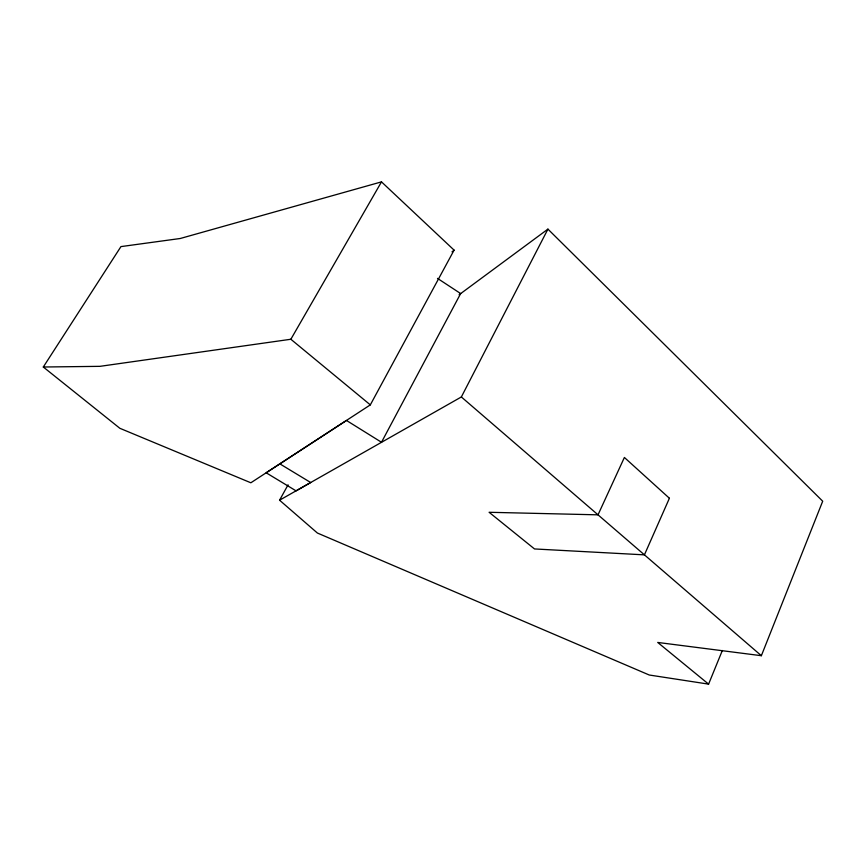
<?xml version="1.0" encoding="UTF-8"?>
<svg xmlns="http://www.w3.org/2000/svg" width="866" height="866" viewBox="0 0 866 866"><rect width="100%" height="100%" fill="white"/><g stroke="black" fill="none" stroke-linecap="round" stroke-linejoin="round"><path stroke-width="1.3" d="M722.331 650.496L708.594 684.129L657.716 642.442L761.366 655.703L822.7 501.208L547.929 229.122L459.11 294.754M708.594 684.129L649.262 675.015L317.4 533.034L279.566 500.202L461.351 396.964L547.929 229.122M370.323 404.877L454.098 250.133L381.495 181.871L180.247 238.496L120.948 246.604L43.3 367.011L119.854 428.291L250.848 482.784L370.323 404.877L290.857 339.255L99.947 366.34L43.3 367.011M279.566 500.202L288.064 484.83M290.857 339.255L381.495 181.871M452.009 251.854L454.098 250.133M279.837 463.851L266.165 472.782L296.085 490.87L310.688 482.524L279.837 463.851L346.476 420.454L381.495 442.266L460.647 293.563L437.503 278.387M461.351 396.964L761.366 655.703M669.407 498.253L644.423 554.857L534.517 548.947L489.106 512.282L598.016 514.837L624.386 457.465L669.407 498.253"/></g></svg>
